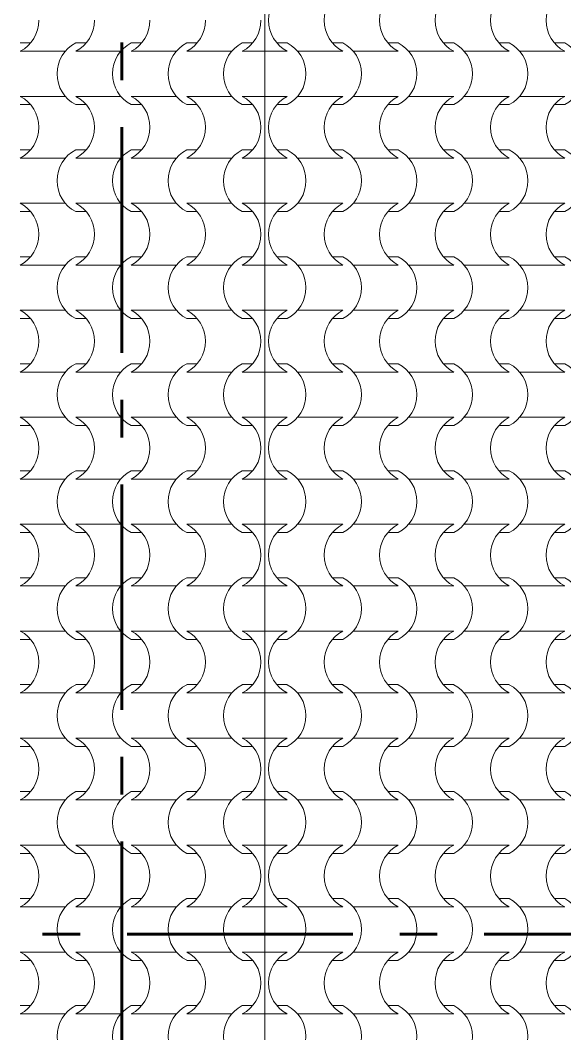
# Model space of a CAD drawing. Header units: metres. Extents: x -41 to 412, y -15 to 25.
# Drawn here: x 136.679 to 138.128, y 9.218 to 11.913 of the extents above; entities that cross this region are included whole.
import ezdxf

# ---------------------------------------------------------------- set-up
doc = ezdxf.new("R2010")
doc.units = ezdxf.units.M
doc.header["$MEASUREMENT"] = 0
doc.linetypes.add('Linea punta', pattern=[0.85, 0.6, -0.125, 0, -0.125])
doc.layers.add('Marker - Section', color=7, linetype='Continuous')
doc.layers.add('Shell - Roof', color=7, linetype='Continuous')

# ---------------------------------------------------------------- blocks, each defined once
blk = doc.blocks.new('*X47', base_point=(152.192, 0))
at = {"layer": 'Shell - Roof', "color": 23, "linetype": 'Continuous', "lineweight": 13, "true_color": 0xbf8080}
for p, q in [((136.7068, 11.8528), (136.6792, 11.8528)), ((136.8544, 11.8528), (136.8269, 11.8528)), ((137.002, 11.8528), (136.9745, 11.8528)), ((137.1497, 11.8528), (137.1221, 11.8528)), ((137.2973, 11.8528), (137.2698, 11.8528)), ((136.7391, 11.8308), (136.6792, 11.8308)), ((136.799, 11.8308), (136.7391, 11.8308)), ((136.8867, 11.8308), (136.8269, 11.8308)), ((136.9466, 11.8308), (136.8867, 11.8308)), ((137.0344, 11.8308), (136.9745, 11.8308)), ((137.0943, 11.8308), (137.0344, 11.8308)), ((137.182, 11.8308), (137.1221, 11.8308)), ((137.2419, 11.8308), (137.182, 11.8308)), ((137.3296, 11.8308), (137.2698, 11.8308)), ((136.7391, 11.7106), (136.6792, 11.7106)), ((136.799, 11.7106), (136.7391, 11.7106)), ((136.8867, 11.7106), (136.8269, 11.7106)), ((136.9466, 11.7106), (136.8867, 11.7106)), ((137.0344, 11.7106), (136.9745, 11.7106)), ((137.0943, 11.7106), (137.0344, 11.7106)), ((137.182, 11.7106), (137.1221, 11.7106)), ((137.2419, 11.7106), (137.182, 11.7106)), ((137.3296, 11.7106), (137.2698, 11.7106)), ((136.7068, 11.6886), (136.6792, 11.6886)), ((136.8544, 11.6886), (136.8269, 11.6886)), ((137.002, 11.6886), (136.9745, 11.6886)), ((137.1497, 11.6886), (137.1221, 11.6886)), ((137.2973, 11.6886), (137.2698, 11.6886)), ((136.7068, 11.5684), (136.6792, 11.5684)), ((136.8544, 11.5684), (136.8269, 11.5684)), ((137.002, 11.5684), (136.9745, 11.5684)), ((137.1497, 11.5684), (137.1221, 11.5684)), ((137.2973, 11.5684), (137.2698, 11.5684)), ((136.7391, 11.5463), (136.6792, 11.5463)), ((136.799, 11.5463), (136.7391, 11.5463)), ((136.8867, 11.5463), (136.8269, 11.5463)), ((136.9466, 11.5463), (136.8867, 11.5463)), ((137.0344, 11.5463), (136.9745, 11.5463)), ((137.0943, 11.5463), (137.0344, 11.5463)), ((137.182, 11.5463), (137.1221, 11.5463)), ((137.2419, 11.5463), (137.182, 11.5463)), ((137.3296, 11.5463), (137.2698, 11.5463)), ((136.7391, 11.4261), (136.6792, 11.4261)), ((136.7068, 11.4041), (136.6792, 11.4041)), ((136.799, 11.4261), (136.7391, 11.4261)), ((136.8867, 11.4261), (136.8269, 11.4261)), ((136.8544, 11.4041), (136.8269, 11.4041)), ((136.9466, 11.4261), (136.8867, 11.4261)), ((137.0344, 11.4261), (136.9745, 11.4261)), ((137.002, 11.4041), (136.9745, 11.4041)), ((137.0943, 11.4261), (137.0344, 11.4261)), ((137.182, 11.4261), (137.1221, 11.4261)), ((137.1497, 11.4041), (137.1221, 11.4041)), ((137.2419, 11.4261), (137.182, 11.4261)), ((137.3296, 11.4261), (137.2698, 11.4261)), ((137.2973, 11.4041), (137.2698, 11.4041)), ((136.7068, 11.2839), (136.6792, 11.2839)), ((136.8544, 11.2839), (136.8269, 11.2839)), ((137.002, 11.2839), (136.9745, 11.2839)), ((137.1497, 11.2839), (137.1221, 11.2839)), ((137.2973, 11.2839), (137.2698, 11.2839)), ((136.7391, 11.2619), (136.6792, 11.2619)), ((136.799, 11.2619), (136.7391, 11.2619)), ((136.8867, 11.2619), (136.8269, 11.2619)), ((136.9466, 11.2619), (136.8867, 11.2619)), ((137.0344, 11.2619), (136.9745, 11.2619)), ((137.0943, 11.2619), (137.0344, 11.2619)), ((137.182, 11.2619), (137.1221, 11.2619)), ((137.2419, 11.2619), (137.182, 11.2619)), ((137.3296, 11.2619), (137.2698, 11.2619)), ((136.7391, 11.1416), (136.6792, 11.1416)), ((136.799, 11.1416), (136.7391, 11.1416)), ((136.8867, 11.1416), (136.8269, 11.1416)), ((136.9466, 11.1416), (136.8867, 11.1416)), ((137.0344, 11.1416), (136.9745, 11.1416)), ((137.0943, 11.1416), (137.0344, 11.1416)), ((137.182, 11.1416), (137.1221, 11.1416)), ((137.2419, 11.1416), (137.182, 11.1416)), ((137.3296, 11.1416), (137.2698, 11.1416)), ((136.7068, 11.1196), (136.6792, 11.1196)), ((136.8544, 11.1196), (136.8269, 11.1196)), ((137.002, 11.1196), (136.9745, 11.1196)), ((137.1497, 11.1196), (137.1221, 11.1196)), ((137.2973, 11.1196), (137.2698, 11.1196)), ((136.7068, 10.9994), (136.6792, 10.9994)), ((136.8544, 10.9994), (136.8269, 10.9994)), ((137.002, 10.9994), (136.9745, 10.9994)), ((137.1497, 10.9994), (137.1221, 10.9994)), ((137.2973, 10.9994), (137.2698, 10.9994)), ((136.7391, 10.9774), (136.6792, 10.9774)), ((136.799, 10.9774), (136.7391, 10.9774)), ((136.8867, 10.9774), (136.8269, 10.9774)), ((136.9466, 10.9774), (136.8867, 10.9774)), ((137.0344, 10.9774), (136.9745, 10.9774)), ((137.0943, 10.9774), (137.0344, 10.9774)), ((137.182, 10.9774), (137.1221, 10.9774)), ((137.2419, 10.9774), (137.182, 10.9774)), ((137.3296, 10.9774), (137.2698, 10.9774)), ((136.7391, 10.8572), (136.6792, 10.8572)), ((136.799, 10.8572), (136.7391, 10.8572)), ((136.8867, 10.8572), (136.8269, 10.8572)), ((136.9466, 10.8572), (136.8867, 10.8572)), ((137.0344, 10.8572), (136.9745, 10.8572)), ((137.0943, 10.8572), (137.0344, 10.8572)), ((137.182, 10.8572), (137.1221, 10.8572)), ((137.2419, 10.8572), (137.182, 10.8572)), ((137.3296, 10.8572), (137.2698, 10.8572)), ((136.7068, 10.8351), (136.6792, 10.8351)), ((136.8544, 10.8351), (136.8269, 10.8351)), ((137.002, 10.8351), (136.9745, 10.8351)), ((137.1497, 10.8351), (137.1221, 10.8351)), ((137.2973, 10.8351), (137.2698, 10.8351)), ((136.7068, 10.7149), (136.6792, 10.7149)), ((136.8544, 10.7149), (136.8269, 10.7149)), ((137.002, 10.7149), (136.9745, 10.7149)), ((137.1497, 10.7149), (137.1221, 10.7149)), ((137.2973, 10.7149), (137.2698, 10.7149)), ((136.7391, 10.6929), (136.6792, 10.6929)), ((136.799, 10.6929), (136.7391, 10.6929)), ((136.8867, 10.6929), (136.8269, 10.6929)), ((136.9466, 10.6929), (136.8867, 10.6929)), ((137.0344, 10.6929), (136.9745, 10.6929)), ((137.0943, 10.6929), (137.0344, 10.6929)), ((137.182, 10.6929), (137.1221, 10.6929)), ((137.2419, 10.6929), (137.182, 10.6929)), ((137.3296, 10.6929), (137.2698, 10.6929)), ((136.7391, 10.5727), (136.6792, 10.5727)), ((136.799, 10.5727), (136.7391, 10.5727)), ((136.8867, 10.5727), (136.8269, 10.5727)), ((136.9466, 10.5727), (136.8867, 10.5727)), ((137.0344, 10.5727), (136.9745, 10.5727)), ((137.0943, 10.5727), (137.0344, 10.5727)), ((137.182, 10.5727), (137.1221, 10.5727)), ((137.2419, 10.5727), (137.182, 10.5727)), ((137.3296, 10.5727), (137.2698, 10.5727)), ((136.7068, 10.5507), (136.6792, 10.5507)), ((136.8544, 10.5507), (136.8269, 10.5507)), ((137.002, 10.5507), (136.9745, 10.5507)), ((137.1497, 10.5507), (137.1221, 10.5507)), ((137.2973, 10.5507), (137.2698, 10.5507)), ((136.7068, 10.4304), (136.6792, 10.4304)), ((136.7391, 10.4084), (136.6792, 10.4084)), ((136.799, 10.4084), (136.7391, 10.4084)), ((136.8544, 10.4304), (136.8269, 10.4304)), ((136.8867, 10.4084), (136.8269, 10.4084)), ((136.9466, 10.4084), (136.8867, 10.4084)), ((137.002, 10.4304), (136.9745, 10.4304)), ((137.0344, 10.4084), (136.9745, 10.4084)), ((137.0943, 10.4084), (137.0344, 10.4084)), ((137.1497, 10.4304), (137.1221, 10.4304)), ((137.182, 10.4084), (137.1221, 10.4084)), ((137.2419, 10.4084), (137.182, 10.4084)), ((137.2973, 10.4304), (137.2698, 10.4304)), ((137.3296, 10.4084), (137.2698, 10.4084)), ((136.7391, 10.2882), (136.6792, 10.2882)), ((136.799, 10.2882), (136.7391, 10.2882)), ((136.8867, 10.2882), (136.8269, 10.2882)), ((136.9466, 10.2882), (136.8867, 10.2882)), ((137.0344, 10.2882), (136.9745, 10.2882)), ((137.0943, 10.2882), (137.0344, 10.2882)), ((137.182, 10.2882), (137.1221, 10.2882)), ((137.2419, 10.2882), (137.182, 10.2882)), ((137.3296, 10.2882), (137.2698, 10.2882)), ((136.7068, 10.2662), (136.6792, 10.2662)), ((136.8544, 10.2662), (136.8269, 10.2662)), ((137.002, 10.2662), (136.9745, 10.2662)), ((137.1497, 10.2662), (137.1221, 10.2662)), ((137.2973, 10.2662), (137.2698, 10.2662)), ((136.7068, 10.146), (136.6792, 10.146)), ((136.8544, 10.146), (136.8269, 10.146)), ((137.002, 10.146), (136.9745, 10.146)), ((137.1497, 10.146), (137.1221, 10.146)), ((137.2973, 10.146), (137.2698, 10.146)), ((136.7391, 10.1239), (136.6792, 10.1239)), ((136.799, 10.1239), (136.7391, 10.1239)), ((136.8867, 10.1239), (136.8269, 10.1239)), ((136.9466, 10.1239), (136.8867, 10.1239)), ((137.0344, 10.1239), (136.9745, 10.1239)), ((137.0943, 10.1239), (137.0344, 10.1239)), ((137.182, 10.1239), (137.1221, 10.1239)), ((137.2419, 10.1239), (137.182, 10.1239)), ((137.3296, 10.1239), (137.2698, 10.1239)), ((136.7391, 10.0037), (136.6792, 10.0037)), ((136.799, 10.0037), (136.7391, 10.0037)), ((136.8867, 10.0037), (136.8269, 10.0037)), ((136.9466, 10.0037), (136.8867, 10.0037)), ((137.0344, 10.0037), (136.9745, 10.0037)), ((137.0943, 10.0037), (137.0344, 10.0037)), ((137.182, 10.0037), (137.1221, 10.0037)), ((137.2419, 10.0037), (137.182, 10.0037)), ((137.3296, 10.0037), (137.2698, 10.0037)), ((136.7068, 9.9817), (136.6792, 9.9817)), ((136.8544, 9.9817), (136.8269, 9.9817)), ((137.002, 9.9817), (136.9745, 9.9817)), ((137.1497, 9.9817), (137.1221, 9.9817)), ((137.2973, 9.9817), (137.2698, 9.9817)), ((136.7068, 9.8615), (136.6792, 9.8615)), ((136.7391, 9.8395), (136.6792, 9.8395)), ((136.799, 9.8395), (136.7391, 9.8395)), ((136.8544, 9.8615), (136.8269, 9.8615)), ((136.8867, 9.8395), (136.8269, 9.8395)), ((136.9466, 9.8395), (136.8867, 9.8395)), ((137.002, 9.8615), (136.9745, 9.8615)), ((137.0344, 9.8395), (136.9745, 9.8395)), ((137.0943, 9.8395), (137.0344, 9.8395)), ((137.1497, 9.8615), (137.1221, 9.8615)), ((137.182, 9.8395), (137.1221, 9.8395)), ((137.2419, 9.8395), (137.182, 9.8395)), ((137.2973, 9.8615), (137.2698, 9.8615)), ((137.3296, 9.8395), (137.2698, 9.8395)), ((136.7391, 9.7192), (136.6792, 9.7192)), ((136.799, 9.7192), (136.7391, 9.7192)), ((136.8867, 9.7192), (136.8269, 9.7192)), ((136.9466, 9.7192), (136.8867, 9.7192)), ((137.0344, 9.7192), (136.9745, 9.7192)), ((137.0943, 9.7192), (137.0344, 9.7192)), ((137.182, 9.7192), (137.1221, 9.7192)), ((137.2419, 9.7192), (137.182, 9.7192)), ((137.3296, 9.7192), (137.2698, 9.7192)), ((136.7068, 9.6972), (136.6792, 9.6972)), ((136.8544, 9.6972), (136.8269, 9.6972)), ((137.002, 9.6972), (136.9745, 9.6972)), ((137.1497, 9.6972), (137.1221, 9.6972)), ((137.2973, 9.6972), (137.2698, 9.6972)), ((136.7068, 9.577), (136.6792, 9.577)), ((136.8544, 9.577), (136.8269, 9.577)), ((137.002, 9.577), (136.9745, 9.577)), ((137.1497, 9.577), (137.1221, 9.577)), ((137.2973, 9.577), (137.2698, 9.577)), ((136.7391, 9.555), (136.6792, 9.555)), ((136.799, 9.555), (136.7391, 9.555)), ((136.8867, 9.555), (136.8269, 9.555)), ((136.9466, 9.555), (136.8867, 9.555)), ((137.0344, 9.555), (136.9745, 9.555)), ((137.0943, 9.555), (137.0344, 9.555)), ((137.182, 9.555), (137.1221, 9.555)), ((137.2419, 9.555), (137.182, 9.555)), ((137.3296, 9.555), (137.2698, 9.555)), ((136.7391, 9.4348), (136.6792, 9.4348)), ((136.799, 9.4348), (136.7391, 9.4348)), ((136.8867, 9.4348), (136.8269, 9.4348)), ((136.9466, 9.4348), (136.8867, 9.4348)), ((137.0344, 9.4348), (136.9745, 9.4348)), ((137.0943, 9.4348), (137.0344, 9.4348)), ((137.182, 9.4348), (137.1221, 9.4348)), ((137.2419, 9.4348), (137.182, 9.4348)), ((137.3296, 9.4348), (137.2698, 9.4348)), ((136.7068, 9.4127), (136.6792, 9.4127)), ((136.8544, 9.4127), (136.8269, 9.4127)), ((137.002, 9.4127), (136.9745, 9.4127)), ((137.1497, 9.4127), (137.1221, 9.4127)), ((137.2973, 9.4127), (137.2698, 9.4127)), ((136.7068, 9.2925), (136.6792, 9.2925)), ((136.8544, 9.2925), (136.8269, 9.2925)), ((137.002, 9.2925), (136.9745, 9.2925)), ((137.1497, 9.2925), (137.1221, 9.2925)), ((137.2973, 9.2925), (137.2698, 9.2925)), ((136.7391, 9.2705), (136.6792, 9.2705)), ((136.799, 9.2705), (136.7391, 9.2705)), ((136.8867, 9.2705), (136.8269, 9.2705)), ((136.9466, 9.2705), (136.8867, 9.2705)), ((137.0344, 9.2705), (136.9745, 9.2705)), ((137.0943, 9.2705), (137.0344, 9.2705)), ((137.182, 9.2705), (137.1221, 9.2705)), ((137.2419, 9.2705), (137.182, 9.2705)), ((137.3296, 9.2705), (137.2698, 9.2705))]:
    blk.add_line(p, q, dxfattribs=at)
for centre, major_axis, start_param, end_param in [((136.638, 11.9132), (0, 0.0925), 3.612631, 4.709413), ((136.7857, 11.9132), (0, 0.0925), 3.612631, 4.709413), ((136.9333, 11.9132), (0, 0.0925), 3.612631, 4.709413), ((137.0809, 11.9132), (0, 0.0925), 3.612631, 4.709413), ((137.2286, 11.9132), (0, 0.0925), 3.612631, 4.709413), ((136.8674, 11.7707), (0, 0.0919), 0.466079, 2.675513), ((137.0151, 11.7707), (0, 0.0919), 0.466079, 2.675513), ((137.1627, 11.7707), (0, 0.0919), 0.466079, 2.675513), ((137.3103, 11.7707), (0, 0.0919), 0.466079, 2.675513), ((136.638, 11.6282), (0, 0.0925), 4.715365, 5.812147), ((136.7857, 11.6282), (0, 0.0925), 4.715365, 5.812147), ((136.9333, 11.6282), (0, 0.0925), 4.715365, 5.812147), ((137.0809, 11.6282), (0, 0.0925), 4.715365, 5.812147), ((137.2286, 11.6282), (0, 0.0925), 4.715365, 5.812147), ((136.638, 11.6287), (0, 0.0925), 3.612631, 4.709413), ((136.7857, 11.6287), (0, 0.0925), 3.612631, 4.709413), ((136.9333, 11.6287), (0, 0.0925), 3.612631, 4.709413), ((137.0809, 11.6287), (0, 0.0925), 3.612631, 4.709413), ((137.2286, 11.6287), (0, 0.0925), 3.612631, 4.709413), ((136.8674, 11.4862), (0, 0.0919), 0.466079, 2.675513), ((137.0151, 11.4862), (0, 0.0919), 0.466079, 2.675513), ((137.1627, 11.4862), (0, 0.0919), 0.466079, 2.675513), ((137.3103, 11.4862), (0, 0.0919), 0.466079, 2.675513), ((136.638, 11.3437), (0, 0.0925), 4.715365, 5.812147), ((136.7857, 11.3437), (0, 0.0925), 4.715365, 5.812147), ((136.9333, 11.3437), (0, 0.0925), 4.715365, 5.812147), ((137.0809, 11.3437), (0, 0.0925), 4.715365, 5.812147), ((137.2286, 11.3437), (0, 0.0925), 4.715365, 5.812147), ((136.638, 11.3443), (0, 0.0925), 3.612631, 4.709413), ((136.7857, 11.3443), (0, 0.0925), 3.612631, 4.709413), ((136.9333, 11.3443), (0, 0.0925), 3.612631, 4.709413), ((137.0809, 11.3443), (0, 0.0925), 3.612631, 4.709413), ((137.2286, 11.3443), (0, 0.0925), 3.612631, 4.709413), ((136.8674, 11.2018), (0, 0.0919), 0.466079, 2.675513), ((137.0151, 11.2018), (0, 0.0919), 0.466079, 2.675513), ((137.1627, 11.2018), (0, 0.0919), 0.466079, 2.675513), ((137.3103, 11.2018), (0, 0.0919), 0.466079, 2.675513), ((136.638, 11.0592), (0, 0.0925), 4.715365, 5.812147), ((136.7857, 11.0592), (0, 0.0925), 4.715365, 5.812147), ((136.9333, 11.0592), (0, 0.0925), 4.715365, 5.812147), ((137.0809, 11.0592), (0, 0.0925), 4.715365, 5.812147), ((137.2286, 11.0592), (0, 0.0925), 4.715365, 5.812147), ((136.638, 11.0598), (0, 0.0925), 3.612631, 4.709413), ((136.7857, 11.0598), (0, 0.0925), 3.612631, 4.709413), ((136.9333, 11.0598), (0, 0.0925), 3.612631, 4.709413), ((137.0809, 11.0598), (0, 0.0925), 3.612631, 4.709413), ((137.2286, 11.0598), (0, 0.0925), 3.612631, 4.709413), ((136.8674, 10.9173), (0, 0.0919), 0.466079, 2.675513), ((137.0151, 10.9173), (0, 0.0919), 0.466079, 2.675513), ((137.1627, 10.9173), (0, 0.0919), 0.466079, 2.675513), ((137.3103, 10.9173), (0, 0.0919), 0.466079, 2.675513), ((136.638, 10.7748), (0, 0.0925), 4.715365, 5.812147), ((136.7857, 10.7748), (0, 0.0925), 4.715365, 5.812147), ((136.9333, 10.7748), (0, 0.0925), 4.715365, 5.812147), ((137.0809, 10.7748), (0, 0.0925), 4.715365, 5.812147), ((137.2286, 10.7748), (0, 0.0925), 4.715365, 5.812147), ((136.638, 10.7753), (0, 0.0925), 3.612631, 4.709413), ((136.7857, 10.7753), (0, 0.0925), 3.612631, 4.709413), ((136.9333, 10.7753), (0, 0.0925), 3.612631, 4.709413), ((137.0809, 10.7753), (0, 0.0925), 3.612631, 4.709413), ((137.2286, 10.7753), (0, 0.0925), 3.612631, 4.709413), ((136.8674, 10.6328), (0, 0.0919), 0.466079, 2.675513), ((137.0151, 10.6328), (0, 0.0919), 0.466079, 2.675513), ((137.1627, 10.6328), (0, 0.0919), 0.466079, 2.675513), ((137.3103, 10.6328), (0, 0.0919), 0.466079, 2.675513), ((136.638, 10.4903), (0, 0.0925), 4.715365, 5.812147), ((136.7857, 10.4903), (0, 0.0925), 4.715365, 5.812147), ((136.9333, 10.4903), (0, 0.0925), 4.715365, 5.812147), ((137.0809, 10.4903), (0, 0.0925), 4.715365, 5.812147), ((137.2286, 10.4903), (0, 0.0925), 4.715365, 5.812147), ((136.638, 10.4908), (0, 0.0925), 3.612631, 4.709413), ((136.7857, 10.4908), (0, 0.0925), 3.612631, 4.709413), ((136.9333, 10.4908), (0, 0.0925), 3.612631, 4.709413), ((137.0809, 10.4908), (0, 0.0925), 3.612631, 4.709413), ((137.2286, 10.4908), (0, 0.0925), 3.612631, 4.709413), ((136.8674, 10.3483), (0, 0.0919), 0.466079, 2.675513), ((137.0151, 10.3483), (0, 0.0919), 0.466079, 2.675513), ((137.1627, 10.3483), (0, 0.0919), 0.466079, 2.675513), ((137.3103, 10.3483), (0, 0.0919), 0.466079, 2.675513), ((136.638, 10.2058), (0, 0.0925), 4.715365, 5.812147), ((136.7857, 10.2058), (0, 0.0925), 4.715365, 5.812147), ((136.9333, 10.2058), (0, 0.0925), 4.715365, 5.812147), ((137.0809, 10.2058), (0, 0.0925), 4.715365, 5.812147), ((137.2286, 10.2058), (0, 0.0925), 4.715365, 5.812147), ((136.638, 10.2063), (0, 0.0925), 3.612631, 4.709413), ((136.7857, 10.2063), (0, 0.0925), 3.612631, 4.709413), ((136.9333, 10.2063), (0, 0.0925), 3.612631, 4.709413), ((137.0809, 10.2063), (0, 0.0925), 3.612631, 4.709413), ((137.2286, 10.2063), (0, 0.0925), 3.612631, 4.709413), ((136.8674, 10.0638), (0, 0.0919), 0.466079, 2.675513), ((137.0151, 10.0638), (0, 0.0919), 0.466079, 2.675513), ((137.1627, 10.0638), (0, 0.0919), 0.466079, 2.675513), ((137.3103, 10.0638), (0, 0.0919), 0.466079, 2.675513), ((136.638, 9.9213), (0, 0.0925), 4.715365, 5.812147), ((136.7857, 9.9213), (0, 0.0925), 4.715365, 5.812147), ((136.9333, 9.9213), (0, 0.0925), 4.715365, 5.812147), ((137.0809, 9.9213), (0, 0.0925), 4.715365, 5.812147), ((137.2286, 9.9213), (0, 0.0925), 4.715365, 5.812147), ((136.638, 9.9219), (0, 0.0925), 3.612631, 4.709413), ((136.7857, 9.9219), (0, 0.0925), 3.612631, 4.709413), ((136.9333, 9.9219), (0, 0.0925), 3.612631, 4.709413), ((137.0809, 9.9219), (0, 0.0925), 3.612631, 4.709413), ((137.2286, 9.9219), (0, 0.0925), 3.612631, 4.709413), ((136.8674, 9.7794), (0, 0.0919), 0.466079, 2.675513), ((137.0151, 9.7794), (0, 0.0919), 0.466079, 2.675513), ((137.1627, 9.7794), (0, 0.0919), 0.466079, 2.675513), ((137.3103, 9.7794), (0, 0.0919), 0.466079, 2.675513), ((136.638, 9.6368), (0, 0.0925), 4.715365, 5.812147), ((136.7857, 9.6368), (0, 0.0925), 4.715365, 5.812147), ((136.9333, 9.6368), (0, 0.0925), 4.715365, 5.812147), ((137.0809, 9.6368), (0, 0.0925), 4.715365, 5.812147), ((137.2286, 9.6368), (0, 0.0925), 4.715365, 5.812147), ((136.638, 9.6374), (0, 0.0925), 3.612631, 4.709413), ((136.7857, 9.6374), (0, 0.0925), 3.612631, 4.709413), ((136.9333, 9.6374), (0, 0.0925), 3.612631, 4.709413), ((137.0809, 9.6374), (0, 0.0925), 3.612631, 4.709413), ((137.2286, 9.6374), (0, 0.0925), 3.612631, 4.709413), ((136.8674, 9.4949), (0, 0.0919), 0.466079, 2.675513), ((137.0151, 9.4949), (0, 0.0919), 0.466079, 2.675513), ((137.1627, 9.4949), (0, 0.0919), 0.466079, 2.675513), ((137.3103, 9.4949), (0, 0.0919), 0.466079, 2.675513), ((136.638, 9.3524), (0, 0.0925), 4.715365, 5.812147), ((136.7857, 9.3524), (0, 0.0925), 4.715365, 5.812147), ((136.9333, 9.3524), (0, 0.0925), 4.715365, 5.812147), ((137.0809, 9.3524), (0, 0.0925), 4.715365, 5.812147), ((137.2286, 9.3524), (0, 0.0925), 4.715365, 5.812147), ((136.638, 9.3529), (0, 0.0925), 3.612631, 4.709413), ((136.7857, 9.3529), (0, 0.0925), 3.612631, 4.709413), ((136.9333, 9.3529), (0, 0.0925), 3.612631, 4.709413), ((137.0809, 9.3529), (0, 0.0925), 3.612631, 4.709413), ((137.2286, 9.3529), (0, 0.0925), 3.612631, 4.709413), ((136.8674, 9.2104), (0, 0.0919), 0.466079, 2.675513), ((137.0151, 9.2104), (0, 0.0919), 0.466079, 2.675513), ((137.1627, 9.2104), (0, 0.0919), 0.466079, 2.675513), ((137.3103, 9.2104), (0, 0.0919), 0.466079, 2.675513)]:
    blk.add_ellipse(centre, major_axis=major_axis, ratio=0.982018, start_param=start_param, end_param=end_param, dxfattribs=at)
blk = doc.blocks.new('*X48', base_point=(152.192, 0))
at = {"layer": 'Shell - Roof', "color": 23, "linetype": 'Continuous', "lineweight": 13, "true_color": 0xbf8080}
for p, q in [((137.362, 11.8528), (137.3895, 11.8528)), ((137.5096, 11.8528), (137.5371, 11.8528)), ((137.6573, 11.8528), (137.6848, 11.8528)), ((137.8049, 11.8528), (137.8324, 11.8528)), ((137.9525, 11.8528), (137.98, 11.8528)), ((138.1002, 11.8528), (138.1277, 11.8528)), ((137.3296, 11.8308), (137.3895, 11.8308)), ((137.4174, 11.8308), (137.4773, 11.8308)), ((137.4773, 11.8308), (137.5371, 11.8308)), ((137.565, 11.8308), (137.6249, 11.8308)), ((137.6249, 11.8308), (137.6848, 11.8308)), ((137.7127, 11.8308), (137.7725, 11.8308)), ((137.7725, 11.8308), (137.8324, 11.8308)), ((137.8603, 11.8308), (137.9202, 11.8308)), ((137.9202, 11.8308), (137.98, 11.8308)), ((138.0079, 11.8308), (138.0678, 11.8308)), ((138.0678, 11.8308), (138.1277, 11.8308)), ((137.3296, 11.7106), (137.3895, 11.7106)), ((137.4174, 11.7106), (137.4773, 11.7106)), ((137.4773, 11.7106), (137.5371, 11.7106)), ((137.565, 11.7106), (137.6249, 11.7106)), ((137.6249, 11.7106), (137.6848, 11.7106)), ((137.7127, 11.7106), (137.7725, 11.7106)), ((137.7725, 11.7106), (137.8324, 11.7106)), ((137.8603, 11.7106), (137.9202, 11.7106)), ((137.9202, 11.7106), (137.98, 11.7106)), ((138.0079, 11.7106), (138.0678, 11.7106)), ((138.0678, 11.7106), (138.1277, 11.7106)), ((137.362, 11.6886), (137.3895, 11.6886)), ((137.5096, 11.6886), (137.5371, 11.6886)), ((137.6573, 11.6886), (137.6848, 11.6886)), ((137.8049, 11.6886), (137.8324, 11.6886)), ((137.9525, 11.6886), (137.98, 11.6886)), ((138.1002, 11.6886), (138.1277, 11.6886)), ((137.362, 11.5684), (137.3895, 11.5684)), ((137.5096, 11.5684), (137.5371, 11.5684)), ((137.6573, 11.5684), (137.6848, 11.5684)), ((137.8049, 11.5684), (137.8324, 11.5684)), ((137.9525, 11.5684), (137.98, 11.5684)), ((138.1002, 11.5684), (138.1277, 11.5684)), ((137.3296, 11.5463), (137.3895, 11.5463)), ((137.4174, 11.5463), (137.4773, 11.5463)), ((137.4773, 11.5463), (137.5371, 11.5463)), ((137.565, 11.5463), (137.6249, 11.5463)), ((137.6249, 11.5463), (137.6848, 11.5463)), ((137.7127, 11.5463), (137.7725, 11.5463)), ((137.7725, 11.5463), (137.8324, 11.5463)), ((137.8603, 11.5463), (137.9202, 11.5463)), ((137.9202, 11.5463), (137.98, 11.5463)), ((138.0079, 11.5463), (138.0678, 11.5463)), ((138.0678, 11.5463), (138.1277, 11.5463)), ((137.3296, 11.4261), (137.3895, 11.4261)), ((137.362, 11.4041), (137.3895, 11.4041)), ((137.4174, 11.4261), (137.4773, 11.4261)), ((137.4773, 11.4261), (137.5371, 11.4261)), ((137.5096, 11.4041), (137.5371, 11.4041)), ((137.565, 11.4261), (137.6249, 11.4261)), ((137.6249, 11.4261), (137.6848, 11.4261)), ((137.6573, 11.4041), (137.6848, 11.4041)), ((137.7127, 11.4261), (137.7725, 11.4261)), ((137.7725, 11.4261), (137.8324, 11.4261)), ((137.8049, 11.4041), (137.8324, 11.4041)), ((137.8603, 11.4261), (137.9202, 11.4261)), ((137.9202, 11.4261), (137.98, 11.4261)), ((137.9525, 11.4041), (137.98, 11.4041)), ((138.0079, 11.4261), (138.0678, 11.4261)), ((138.0678, 11.4261), (138.1277, 11.4261)), ((138.1002, 11.4041), (138.1277, 11.4041)), ((137.362, 11.2839), (137.3895, 11.2839)), ((137.5096, 11.2839), (137.5371, 11.2839)), ((137.6573, 11.2839), (137.6848, 11.2839)), ((137.8049, 11.2839), (137.8324, 11.2839)), ((137.9525, 11.2839), (137.98, 11.2839)), ((138.1002, 11.2839), (138.1277, 11.2839)), ((137.3296, 11.2619), (137.3895, 11.2619)), ((137.4174, 11.2619), (137.4773, 11.2619)), ((137.4773, 11.2619), (137.5371, 11.2619)), ((137.565, 11.2619), (137.6249, 11.2619)), ((137.6249, 11.2619), (137.6848, 11.2619)), ((137.7127, 11.2619), (137.7725, 11.2619)), ((137.7725, 11.2619), (137.8324, 11.2619)), ((137.8603, 11.2619), (137.9202, 11.2619)), ((137.9202, 11.2619), (137.98, 11.2619)), ((138.0079, 11.2619), (138.0678, 11.2619)), ((138.0678, 11.2619), (138.1277, 11.2619)), ((137.3296, 11.1416), (137.3895, 11.1416)), ((137.4174, 11.1416), (137.4773, 11.1416)), ((137.4773, 11.1416), (137.5371, 11.1416)), ((137.565, 11.1416), (137.6249, 11.1416)), ((137.6249, 11.1416), (137.6848, 11.1416)), ((137.7127, 11.1416), (137.7725, 11.1416)), ((137.7725, 11.1416), (137.8324, 11.1416)), ((137.8603, 11.1416), (137.9202, 11.1416)), ((137.9202, 11.1416), (137.98, 11.1416)), ((138.0079, 11.1416), (138.0678, 11.1416)), ((138.0678, 11.1416), (138.1277, 11.1416)), ((137.362, 11.1196), (137.3895, 11.1196)), ((137.5096, 11.1196), (137.5371, 11.1196)), ((137.6573, 11.1196), (137.6848, 11.1196)), ((137.8049, 11.1196), (137.8324, 11.1196)), ((137.9525, 11.1196), (137.98, 11.1196)), ((138.1002, 11.1196), (138.1277, 11.1196)), ((137.362, 10.9994), (137.3895, 10.9994)), ((137.5096, 10.9994), (137.5371, 10.9994)), ((137.6573, 10.9994), (137.6848, 10.9994)), ((137.8049, 10.9994), (137.8324, 10.9994)), ((137.9525, 10.9994), (137.98, 10.9994)), ((138.1002, 10.9994), (138.1277, 10.9994)), ((137.3296, 10.9774), (137.3895, 10.9774)), ((137.4174, 10.9774), (137.4773, 10.9774)), ((137.4773, 10.9774), (137.5371, 10.9774)), ((137.565, 10.9774), (137.6249, 10.9774)), ((137.6249, 10.9774), (137.6848, 10.9774)), ((137.7127, 10.9774), (137.7725, 10.9774)), ((137.7725, 10.9774), (137.8324, 10.9774)), ((137.8603, 10.9774), (137.9202, 10.9774)), ((137.9202, 10.9774), (137.98, 10.9774)), ((138.0079, 10.9774), (138.0678, 10.9774)), ((138.0678, 10.9774), (138.1277, 10.9774)), ((137.3296, 10.8572), (137.3895, 10.8572)), ((137.4174, 10.8572), (137.4773, 10.8572)), ((137.4773, 10.8572), (137.5371, 10.8572)), ((137.565, 10.8572), (137.6249, 10.8572)), ((137.6249, 10.8572), (137.6848, 10.8572)), ((137.7127, 10.8572), (137.7725, 10.8572)), ((137.7725, 10.8572), (137.8324, 10.8572)), ((137.8603, 10.8572), (137.9202, 10.8572)), ((137.9202, 10.8572), (137.98, 10.8572)), ((138.0079, 10.8572), (138.0678, 10.8572)), ((138.0678, 10.8572), (138.1277, 10.8572)), ((137.362, 10.8351), (137.3895, 10.8351)), ((137.5096, 10.8351), (137.5371, 10.8351)), ((137.6573, 10.8351), (137.6848, 10.8351)), ((137.8049, 10.8351), (137.8324, 10.8351)), ((137.9525, 10.8351), (137.98, 10.8351)), ((138.1002, 10.8351), (138.1277, 10.8351)), ((137.362, 10.7149), (137.3895, 10.7149)), ((137.5096, 10.7149), (137.5371, 10.7149)), ((137.6573, 10.7149), (137.6848, 10.7149)), ((137.8049, 10.7149), (137.8324, 10.7149)), ((137.9525, 10.7149), (137.98, 10.7149)), ((138.1002, 10.7149), (138.1277, 10.7149)), ((137.3296, 10.6929), (137.3895, 10.6929)), ((137.4174, 10.6929), (137.4773, 10.6929)), ((137.4773, 10.6929), (137.5371, 10.6929)), ((137.565, 10.6929), (137.6249, 10.6929)), ((137.6249, 10.6929), (137.6848, 10.6929)), ((137.7127, 10.6929), (137.7725, 10.6929)), ((137.7725, 10.6929), (137.8324, 10.6929)), ((137.8603, 10.6929), (137.9202, 10.6929)), ((137.9202, 10.6929), (137.98, 10.6929)), ((138.0079, 10.6929), (138.0678, 10.6929)), ((138.0678, 10.6929), (138.1277, 10.6929)), ((137.3296, 10.5727), (137.3895, 10.5727)), ((137.4174, 10.5727), (137.4773, 10.5727)), ((137.4773, 10.5727), (137.5371, 10.5727)), ((137.565, 10.5727), (137.6249, 10.5727)), ((137.6249, 10.5727), (137.6848, 10.5727)), ((137.7127, 10.5727), (137.7725, 10.5727)), ((137.7725, 10.5727), (137.8324, 10.5727)), ((137.8603, 10.5727), (137.9202, 10.5727)), ((137.9202, 10.5727), (137.98, 10.5727)), ((138.0079, 10.5727), (138.0678, 10.5727)), ((138.0678, 10.5727), (138.1277, 10.5727)), ((137.362, 10.5507), (137.3895, 10.5507)), ((137.5096, 10.5507), (137.5371, 10.5507)), ((137.6573, 10.5507), (137.6848, 10.5507)), ((137.8049, 10.5507), (137.8324, 10.5507)), ((137.9525, 10.5507), (137.98, 10.5507)), ((138.1002, 10.5507), (138.1277, 10.5507)), ((137.3296, 10.4084), (137.3895, 10.4084)), ((137.362, 10.4304), (137.3895, 10.4304)), ((137.4174, 10.4084), (137.4773, 10.4084)), ((137.4773, 10.4084), (137.5371, 10.4084)), ((137.5096, 10.4304), (137.5371, 10.4304)), ((137.565, 10.4084), (137.6249, 10.4084)), ((137.6249, 10.4084), (137.6848, 10.4084)), ((137.6573, 10.4304), (137.6848, 10.4304)), ((137.7127, 10.4084), (137.7725, 10.4084)), ((137.7725, 10.4084), (137.8324, 10.4084)), ((137.8049, 10.4304), (137.8324, 10.4304)), ((137.8603, 10.4084), (137.9202, 10.4084)), ((137.9202, 10.4084), (137.98, 10.4084)), ((137.9525, 10.4304), (137.98, 10.4304)), ((138.0079, 10.4084), (138.0678, 10.4084)), ((138.0678, 10.4084), (138.1277, 10.4084)), ((138.1002, 10.4304), (138.1277, 10.4304)), ((137.3296, 10.2882), (137.3895, 10.2882)), ((137.4174, 10.2882), (137.4773, 10.2882)), ((137.4773, 10.2882), (137.5371, 10.2882)), ((137.565, 10.2882), (137.6249, 10.2882)), ((137.6249, 10.2882), (137.6848, 10.2882)), ((137.7127, 10.2882), (137.7725, 10.2882)), ((137.7725, 10.2882), (137.8324, 10.2882)), ((137.8603, 10.2882), (137.9202, 10.2882)), ((137.9202, 10.2882), (137.98, 10.2882)), ((138.0079, 10.2882), (138.0678, 10.2882)), ((138.0678, 10.2882), (138.1277, 10.2882)), ((137.362, 10.2662), (137.3895, 10.2662)), ((137.5096, 10.2662), (137.5371, 10.2662)), ((137.6573, 10.2662), (137.6848, 10.2662)), ((137.8049, 10.2662), (137.8324, 10.2662)), ((137.9525, 10.2662), (137.98, 10.2662)), ((138.1002, 10.2662), (138.1277, 10.2662)), ((137.362, 10.146), (137.3895, 10.146)), ((137.5096, 10.146), (137.5371, 10.146)), ((137.6573, 10.146), (137.6848, 10.146)), ((137.8049, 10.146), (137.8324, 10.146)), ((137.9525, 10.146), (137.98, 10.146)), ((138.1002, 10.146), (138.1277, 10.146)), ((137.3296, 10.1239), (137.3895, 10.1239)), ((137.4174, 10.1239), (137.4773, 10.1239)), ((137.4773, 10.1239), (137.5371, 10.1239)), ((137.565, 10.1239), (137.6249, 10.1239)), ((137.6249, 10.1239), (137.6848, 10.1239)), ((137.7127, 10.1239), (137.7725, 10.1239)), ((137.7725, 10.1239), (137.8324, 10.1239)), ((137.8603, 10.1239), (137.9202, 10.1239)), ((137.9202, 10.1239), (137.98, 10.1239)), ((138.0079, 10.1239), (138.0678, 10.1239)), ((138.0678, 10.1239), (138.1277, 10.1239)), ((137.3296, 10.0037), (137.3895, 10.0037)), ((137.4174, 10.0037), (137.4773, 10.0037)), ((137.4773, 10.0037), (137.5371, 10.0037)), ((137.565, 10.0037), (137.6249, 10.0037)), ((137.6249, 10.0037), (137.6848, 10.0037)), ((137.7127, 10.0037), (137.7725, 10.0037)), ((137.7725, 10.0037), (137.8324, 10.0037)), ((137.8603, 10.0037), (137.9202, 10.0037)), ((137.9202, 10.0037), (137.98, 10.0037)), ((138.0079, 10.0037), (138.0678, 10.0037)), ((138.0678, 10.0037), (138.1277, 10.0037)), ((137.362, 9.9817), (137.3895, 9.9817)), ((137.5096, 9.9817), (137.5371, 9.9817)), ((137.6573, 9.9817), (137.6848, 9.9817)), ((137.8049, 9.9817), (137.8324, 9.9817)), ((137.9525, 9.9817), (137.98, 9.9817)), ((138.1002, 9.9817), (138.1277, 9.9817)), ((137.3296, 9.8395), (137.3895, 9.8395)), ((137.362, 9.8615), (137.3895, 9.8615)), ((137.4174, 9.8395), (137.4773, 9.8395)), ((137.4773, 9.8395), (137.5371, 9.8395)), ((137.5096, 9.8615), (137.5371, 9.8615)), ((137.565, 9.8395), (137.6249, 9.8395)), ((137.6249, 9.8395), (137.6848, 9.8395)), ((137.6573, 9.8615), (137.6848, 9.8615)), ((137.7127, 9.8395), (137.7725, 9.8395)), ((137.7725, 9.8395), (137.8324, 9.8395)), ((137.8049, 9.8615), (137.8324, 9.8615)), ((137.8603, 9.8395), (137.9202, 9.8395)), ((137.9202, 9.8395), (137.98, 9.8395)), ((137.9525, 9.8615), (137.98, 9.8615)), ((138.0079, 9.8395), (138.0678, 9.8395)), ((138.0678, 9.8395), (138.1277, 9.8395)), ((138.1002, 9.8615), (138.1277, 9.8615)), ((137.3296, 9.7192), (137.3895, 9.7192)), ((137.4174, 9.7192), (137.4773, 9.7192)), ((137.4773, 9.7192), (137.5371, 9.7192)), ((137.565, 9.7192), (137.6249, 9.7192)), ((137.6249, 9.7192), (137.6848, 9.7192)), ((137.7127, 9.7192), (137.7725, 9.7192)), ((137.7725, 9.7192), (137.8324, 9.7192)), ((137.8603, 9.7192), (137.9202, 9.7192)), ((137.9202, 9.7192), (137.98, 9.7192)), ((138.0079, 9.7192), (138.0678, 9.7192)), ((138.0678, 9.7192), (138.1277, 9.7192)), ((137.362, 9.6972), (137.3895, 9.6972)), ((137.5096, 9.6972), (137.5371, 9.6972)), ((137.6573, 9.6972), (137.6848, 9.6972)), ((137.8049, 9.6972), (137.8324, 9.6972)), ((137.9525, 9.6972), (137.98, 9.6972)), ((138.1002, 9.6972), (138.1277, 9.6972)), ((137.362, 9.577), (137.3895, 9.577)), ((137.5096, 9.577), (137.5371, 9.577)), ((137.6573, 9.577), (137.6848, 9.577)), ((137.8049, 9.577), (137.8324, 9.577)), ((137.9525, 9.577), (137.98, 9.577)), ((138.1002, 9.577), (138.1277, 9.577)), ((137.3296, 9.555), (137.3895, 9.555)), ((137.4174, 9.555), (137.4773, 9.555)), ((137.4773, 9.555), (137.5371, 9.555)), ((137.565, 9.555), (137.6249, 9.555)), ((137.6249, 9.555), (137.6848, 9.555)), ((137.7127, 9.555), (137.7725, 9.555)), ((137.7725, 9.555), (137.8324, 9.555)), ((137.8603, 9.555), (137.9202, 9.555)), ((137.9202, 9.555), (137.98, 9.555)), ((138.0079, 9.555), (138.0678, 9.555)), ((138.0678, 9.555), (138.1277, 9.555)), ((137.3296, 9.4348), (137.3895, 9.4348)), ((137.4174, 9.4348), (137.4773, 9.4348)), ((137.4773, 9.4348), (137.5371, 9.4348)), ((137.565, 9.4348), (137.6249, 9.4348)), ((137.6249, 9.4348), (137.6848, 9.4348)), ((137.7127, 9.4348), (137.7725, 9.4348)), ((137.7725, 9.4348), (137.8324, 9.4348)), ((137.8603, 9.4348), (137.9202, 9.4348)), ((137.9202, 9.4348), (137.98, 9.4348)), ((138.0079, 9.4348), (138.0678, 9.4348)), ((138.0678, 9.4348), (138.1277, 9.4348)), ((137.362, 9.4127), (137.3895, 9.4127)), ((137.5096, 9.4127), (137.5371, 9.4127)), ((137.6573, 9.4127), (137.6848, 9.4127)), ((137.8049, 9.4127), (137.8324, 9.4127)), ((137.9525, 9.4127), (137.98, 9.4127)), ((138.1002, 9.4127), (138.1277, 9.4127)), ((137.362, 9.2925), (137.3895, 9.2925)), ((137.5096, 9.2925), (137.5371, 9.2925)), ((137.6573, 9.2925), (137.6848, 9.2925)), ((137.8049, 9.2925), (137.8324, 9.2925)), ((137.9525, 9.2925), (137.98, 9.2925)), ((138.1002, 9.2925), (138.1277, 9.2925)), ((137.3296, 9.2705), (137.3895, 9.2705)), ((137.4174, 9.2705), (137.4773, 9.2705)), ((137.4773, 9.2705), (137.5371, 9.2705)), ((137.565, 9.2705), (137.6249, 9.2705)), ((137.6249, 9.2705), (137.6848, 9.2705)), ((137.7127, 9.2705), (137.7725, 9.2705)), ((137.7725, 9.2705), (137.8324, 9.2705)), ((137.8603, 9.2705), (137.9202, 9.2705)), ((137.9202, 9.2705), (137.98, 9.2705)), ((138.0079, 9.2705), (138.0678, 9.2705)), ((138.0678, 9.2705), (138.1277, 9.2705))]:
    blk.add_line(p, q, dxfattribs=at)
for centre, major_axis, start_param, end_param in [((137.4307, 11.9127), (0, 0.0925), 0.471039, 1.56782), ((137.5784, 11.9127), (0, 0.0925), 0.471039, 1.56782), ((137.726, 11.9127), (0, 0.0925), 0.471039, 1.56782), ((137.8736, 11.9127), (0, 0.0925), 0.471039, 1.56782), ((138.0213, 11.9127), (0, 0.0925), 0.471039, 1.56782), ((138.1689, 11.9127), (0, 0.0925), 0.471039, 1.56782), ((137.4307, 11.9132), (0, 0.0925), 1.573772, 2.670554), ((137.5784, 11.9132), (0, 0.0925), 1.573772, 2.670554), ((137.726, 11.9132), (0, 0.0925), 1.573772, 2.670554), ((137.8736, 11.9132), (0, 0.0925), 1.573772, 2.670554), ((138.0213, 11.9132), (0, 0.0925), 1.573772, 2.670554), ((138.1689, 11.9132), (0, 0.0925), 1.573772, 2.670554), ((137.3489, 11.7707), (0, 0.0919), 3.607672, 5.817106), ((137.4966, 11.7707), (0, 0.0919), 3.607672, 5.817106), ((137.6442, 11.7707), (0, 0.0919), 3.607672, 5.817106), ((137.7918, 11.7707), (0, 0.0919), 3.607672, 5.817106), ((137.9395, 11.7707), (0, 0.0919), 3.607672, 5.817106), ((138.0871, 11.7707), (0, 0.0919), 3.607672, 5.817106), ((137.4307, 11.6282), (0, 0.0925), 0.471039, 1.56782), ((137.5784, 11.6282), (0, 0.0925), 0.471039, 1.56782), ((137.726, 11.6282), (0, 0.0925), 0.471039, 1.56782), ((137.8736, 11.6282), (0, 0.0925), 0.471039, 1.56782), ((138.0213, 11.6282), (0, 0.0925), 0.471039, 1.56782), ((138.1689, 11.6282), (0, 0.0925), 0.471039, 1.56782), ((137.4307, 11.6287), (0, 0.0925), 1.573772, 2.670554), ((137.5784, 11.6287), (0, 0.0925), 1.573772, 2.670554), ((137.726, 11.6287), (0, 0.0925), 1.573772, 2.670554), ((137.8736, 11.6287), (0, 0.0925), 1.573772, 2.670554), ((138.0213, 11.6287), (0, 0.0925), 1.573772, 2.670554), ((138.1689, 11.6287), (0, 0.0925), 1.573772, 2.670554), ((137.3489, 11.4862), (0, 0.0919), 3.607672, 5.817106), ((137.4966, 11.4862), (0, 0.0919), 3.607672, 5.817106), ((137.6442, 11.4862), (0, 0.0919), 3.607672, 5.817106), ((137.7918, 11.4862), (0, 0.0919), 3.607672, 5.817106), ((137.9395, 11.4862), (0, 0.0919), 3.607672, 5.817106), ((138.0871, 11.4862), (0, 0.0919), 3.607672, 5.817106), ((137.4307, 11.3437), (0, 0.0925), 0.471039, 1.56782), ((137.5784, 11.3437), (0, 0.0925), 0.471039, 1.56782), ((137.726, 11.3437), (0, 0.0925), 0.471039, 1.56782), ((137.8736, 11.3437), (0, 0.0925), 0.471039, 1.56782), ((138.0213, 11.3437), (0, 0.0925), 0.471039, 1.56782), ((138.1689, 11.3437), (0, 0.0925), 0.471039, 1.56782), ((137.4307, 11.3443), (0, 0.0925), 1.573772, 2.670554), ((137.5784, 11.3443), (0, 0.0925), 1.573772, 2.670554), ((137.726, 11.3443), (0, 0.0925), 1.573772, 2.670554), ((137.8736, 11.3443), (0, 0.0925), 1.573772, 2.670554), ((138.0213, 11.3443), (0, 0.0925), 1.573772, 2.670554), ((138.1689, 11.3443), (0, 0.0925), 1.573772, 2.670554), ((137.3489, 11.2018), (0, 0.0919), 3.607672, 5.817106), ((137.4966, 11.2018), (0, 0.0919), 3.607672, 5.817106), ((137.6442, 11.2018), (0, 0.0919), 3.607672, 5.817106), ((137.7918, 11.2018), (0, 0.0919), 3.607672, 5.817106), ((137.9395, 11.2018), (0, 0.0919), 3.607672, 5.817106), ((138.0871, 11.2018), (0, 0.0919), 3.607672, 5.817106), ((137.4307, 11.0592), (0, 0.0925), 0.471039, 1.56782), ((137.5784, 11.0592), (0, 0.0925), 0.471039, 1.56782), ((137.726, 11.0592), (0, 0.0925), 0.471039, 1.56782), ((137.8736, 11.0592), (0, 0.0925), 0.471039, 1.56782), ((138.0213, 11.0592), (0, 0.0925), 0.471039, 1.56782), ((138.1689, 11.0592), (0, 0.0925), 0.471039, 1.56782), ((137.4307, 11.0598), (0, 0.0925), 1.573772, 2.670554), ((137.5784, 11.0598), (0, 0.0925), 1.573772, 2.670554), ((137.726, 11.0598), (0, 0.0925), 1.573772, 2.670554), ((137.8736, 11.0598), (0, 0.0925), 1.573772, 2.670554), ((138.0213, 11.0598), (0, 0.0925), 1.573772, 2.670554), ((138.1689, 11.0598), (0, 0.0925), 1.573772, 2.670554), ((137.3489, 10.9173), (0, 0.0919), 3.607672, 5.817106), ((137.4966, 10.9173), (0, 0.0919), 3.607672, 5.817106), ((137.6442, 10.9173), (0, 0.0919), 3.607672, 5.817106), ((137.7918, 10.9173), (0, 0.0919), 3.607672, 5.817106), ((137.9395, 10.9173), (0, 0.0919), 3.607672, 5.817106), ((138.0871, 10.9173), (0, 0.0919), 3.607672, 5.817106), ((137.4307, 10.7748), (0, 0.0925), 0.471039, 1.56782), ((137.5784, 10.7748), (0, 0.0925), 0.471039, 1.56782), ((137.726, 10.7748), (0, 0.0925), 0.471039, 1.56782), ((137.8736, 10.7748), (0, 0.0925), 0.471039, 1.56782), ((138.0213, 10.7748), (0, 0.0925), 0.471039, 1.56782), ((138.1689, 10.7748), (0, 0.0925), 0.471039, 1.56782), ((137.4307, 10.7753), (0, 0.0925), 1.573772, 2.670554), ((137.5784, 10.7753), (0, 0.0925), 1.573772, 2.670554), ((137.726, 10.7753), (0, 0.0925), 1.573772, 2.670554), ((137.8736, 10.7753), (0, 0.0925), 1.573772, 2.670554), ((138.0213, 10.7753), (0, 0.0925), 1.573772, 2.670554), ((138.1689, 10.7753), (0, 0.0925), 1.573772, 2.670554), ((137.3489, 10.6328), (0, 0.0919), 3.607672, 5.817106), ((137.4966, 10.6328), (0, 0.0919), 3.607672, 5.817106), ((137.6442, 10.6328), (0, 0.0919), 3.607672, 5.817106), ((137.7918, 10.6328), (0, 0.0919), 3.607672, 5.817106), ((137.9395, 10.6328), (0, 0.0919), 3.607672, 5.817106), ((138.0871, 10.6328), (0, 0.0919), 3.607672, 5.817106), ((137.4307, 10.4903), (0, 0.0925), 0.471039, 1.56782), ((137.5784, 10.4903), (0, 0.0925), 0.471039, 1.56782), ((137.726, 10.4903), (0, 0.0925), 0.471039, 1.56782), ((137.8736, 10.4903), (0, 0.0925), 0.471039, 1.56782), ((138.0213, 10.4903), (0, 0.0925), 0.471039, 1.56782), ((138.1689, 10.4903), (0, 0.0925), 0.471039, 1.56782), ((137.4307, 10.4908), (0, 0.0925), 1.573772, 2.670554), ((137.5784, 10.4908), (0, 0.0925), 1.573772, 2.670554), ((137.726, 10.4908), (0, 0.0925), 1.573772, 2.670554), ((137.8736, 10.4908), (0, 0.0925), 1.573772, 2.670554), ((138.0213, 10.4908), (0, 0.0925), 1.573772, 2.670554), ((138.1689, 10.4908), (0, 0.0925), 1.573772, 2.670554), ((137.3489, 10.3483), (0, 0.0919), 3.607672, 5.817106), ((137.4966, 10.3483), (0, 0.0919), 3.607672, 5.817106), ((137.6442, 10.3483), (0, 0.0919), 3.607672, 5.817106), ((137.7918, 10.3483), (0, 0.0919), 3.607672, 5.817106), ((137.9395, 10.3483), (0, 0.0919), 3.607672, 5.817106), ((138.0871, 10.3483), (0, 0.0919), 3.607672, 5.817106), ((137.4307, 10.2058), (0, 0.0925), 0.471039, 1.56782), ((137.5784, 10.2058), (0, 0.0925), 0.471039, 1.56782), ((137.726, 10.2058), (0, 0.0925), 0.471039, 1.56782), ((137.8736, 10.2058), (0, 0.0925), 0.471039, 1.56782), ((138.0213, 10.2058), (0, 0.0925), 0.471039, 1.56782), ((138.1689, 10.2058), (0, 0.0925), 0.471039, 1.56782), ((137.4307, 10.2063), (0, 0.0925), 1.573772, 2.670554), ((137.5784, 10.2063), (0, 0.0925), 1.573772, 2.670554), ((137.726, 10.2063), (0, 0.0925), 1.573772, 2.670554), ((137.8736, 10.2063), (0, 0.0925), 1.573772, 2.670554), ((138.0213, 10.2063), (0, 0.0925), 1.573772, 2.670554), ((138.1689, 10.2063), (0, 0.0925), 1.573772, 2.670554), ((137.3489, 10.0638), (0, 0.0919), 3.607672, 5.817106), ((137.4966, 10.0638), (0, 0.0919), 3.607672, 5.817106), ((137.6442, 10.0638), (0, 0.0919), 3.607672, 5.817106), ((137.7918, 10.0638), (0, 0.0919), 3.607672, 5.817106), ((137.9395, 10.0638), (0, 0.0919), 3.607672, 5.817106), ((138.0871, 10.0638), (0, 0.0919), 3.607672, 5.817106), ((137.4307, 9.9213), (0, 0.0925), 0.471039, 1.56782), ((137.5784, 9.9213), (0, 0.0925), 0.471039, 1.56782), ((137.726, 9.9213), (0, 0.0925), 0.471039, 1.56782), ((137.8736, 9.9213), (0, 0.0925), 0.471039, 1.56782), ((138.0213, 9.9213), (0, 0.0925), 0.471039, 1.56782), ((138.1689, 9.9213), (0, 0.0925), 0.471039, 1.56782), ((137.4307, 9.9219), (0, 0.0925), 1.573772, 2.670554), ((137.5784, 9.9219), (0, 0.0925), 1.573772, 2.670554), ((137.726, 9.9219), (0, 0.0925), 1.573772, 2.670554), ((137.8736, 9.9219), (0, 0.0925), 1.573772, 2.670554), ((138.0213, 9.9219), (0, 0.0925), 1.573772, 2.670554), ((138.1689, 9.9219), (0, 0.0925), 1.573772, 2.670554), ((137.3489, 9.7794), (0, 0.0919), 3.607672, 5.817106), ((137.4966, 9.7794), (0, 0.0919), 3.607672, 5.817106), ((137.6442, 9.7794), (0, 0.0919), 3.607672, 5.817106), ((137.7918, 9.7794), (0, 0.0919), 3.607672, 5.817106), ((137.9395, 9.7794), (0, 0.0919), 3.607672, 5.817106), ((138.0871, 9.7794), (0, 0.0919), 3.607672, 5.817106), ((137.4307, 9.6368), (0, 0.0925), 0.471039, 1.56782), ((137.5784, 9.6368), (0, 0.0925), 0.471039, 1.56782), ((137.726, 9.6368), (0, 0.0925), 0.471039, 1.56782), ((137.8736, 9.6368), (0, 0.0925), 0.471039, 1.56782), ((138.0213, 9.6368), (0, 0.0925), 0.471039, 1.56782), ((138.1689, 9.6368), (0, 0.0925), 0.471039, 1.56782), ((137.4307, 9.6374), (0, 0.0925), 1.573772, 2.670554), ((137.5784, 9.6374), (0, 0.0925), 1.573772, 2.670554), ((137.726, 9.6374), (0, 0.0925), 1.573772, 2.670554), ((137.8736, 9.6374), (0, 0.0925), 1.573772, 2.670554), ((138.0213, 9.6374), (0, 0.0925), 1.573772, 2.670554), ((138.1689, 9.6374), (0, 0.0925), 1.573772, 2.670554), ((137.3489, 9.4949), (0, 0.0919), 3.607672, 5.817106), ((137.4966, 9.4949), (0, 0.0919), 3.607672, 5.817106), ((137.6442, 9.4949), (0, 0.0919), 3.607672, 5.817106), ((137.7918, 9.4949), (0, 0.0919), 3.607672, 5.817106), ((137.9395, 9.4949), (0, 0.0919), 3.607672, 5.817106), ((138.0871, 9.4949), (0, 0.0919), 3.607672, 5.817106), ((137.4307, 9.3524), (0, 0.0925), 0.471039, 1.56782), ((137.5784, 9.3524), (0, 0.0925), 0.471039, 1.56782), ((137.726, 9.3524), (0, 0.0925), 0.471039, 1.56782), ((137.8736, 9.3524), (0, 0.0925), 0.471039, 1.56782), ((138.0213, 9.3524), (0, 0.0925), 0.471039, 1.56782), ((138.1689, 9.3524), (0, 0.0925), 0.471039, 1.56782), ((137.4307, 9.3529), (0, 0.0925), 1.573772, 2.670554), ((137.5784, 9.3529), (0, 0.0925), 1.573772, 2.670554), ((137.726, 9.3529), (0, 0.0925), 1.573772, 2.670554), ((137.8736, 9.3529), (0, 0.0925), 1.573772, 2.670554), ((138.0213, 9.3529), (0, 0.0925), 1.573772, 2.670554), ((138.1689, 9.3529), (0, 0.0925), 1.573772, 2.670554), ((137.3489, 9.2104), (0, 0.0919), 3.607672, 5.817106), ((137.4966, 9.2104), (0, 0.0919), 3.607672, 5.817106), ((137.6442, 9.2104), (0, 0.0919), 3.607672, 5.817106), ((137.7918, 9.2104), (0, 0.0919), 3.607672, 5.817106), ((137.9395, 9.2104), (0, 0.0919), 3.607672, 5.817106), ((138.0871, 9.2104), (0, 0.0919), 3.607672, 5.817106)]:
    blk.add_ellipse(centre, major_axis=major_axis, ratio=0.982018, start_param=start_param, end_param=end_param, dxfattribs=at)

msp = doc.modelspace()

# ---------------------------------------------------------------- linework, layer by layer
at = {"layer": 'Marker - Section', "color": 7, "linetype": 'Linea punta', "lineweight": 60}
for p, q in [((136.9496, 21.1286), (136.9496, 6.5569)), ((131.2636, 9.4827), (143.6813, 9.4827))]:
    msp.add_line(p, q, dxfattribs=at)
at = {"layer": 'Shell - Roof', "color": 23, "linetype": 'Continuous', "lineweight": 13, "true_color": 0xbf8080, "flags": 128}
msp.add_lwpolyline([(137.3296, 7.0569), (137.3296, 17.9069)], dxfattribs=at)

# ---------------------------------------------------------------- block references
at = {"layer": 'Shell - Roof', "color": 23, "linetype": 'Continuous', "lineweight": 13, "true_color": 0xbf8080}
for name in ['*X47', '*X48']:
    msp.add_blockref(name, (152.192, 0), dxfattribs=at)

doc.saveas('drawing.dxf')
